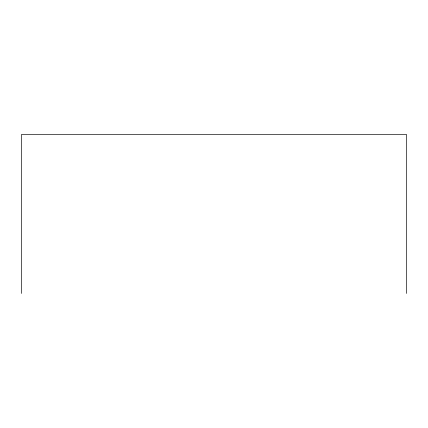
<?xml version="1.0" encoding="UTF-8"?>
<svg xmlns="http://www.w3.org/2000/svg" width="428" height="428" viewBox="0 0 428 428"><rect width="100%" height="100%" fill="white"/><g stroke="black" fill="none" stroke-linecap="round" stroke-linejoin="round"><path stroke-width="0.64" d="M406.6 293.442L406.6 134.558L21.4 134.558L21.4 293.442"/></g></svg>
